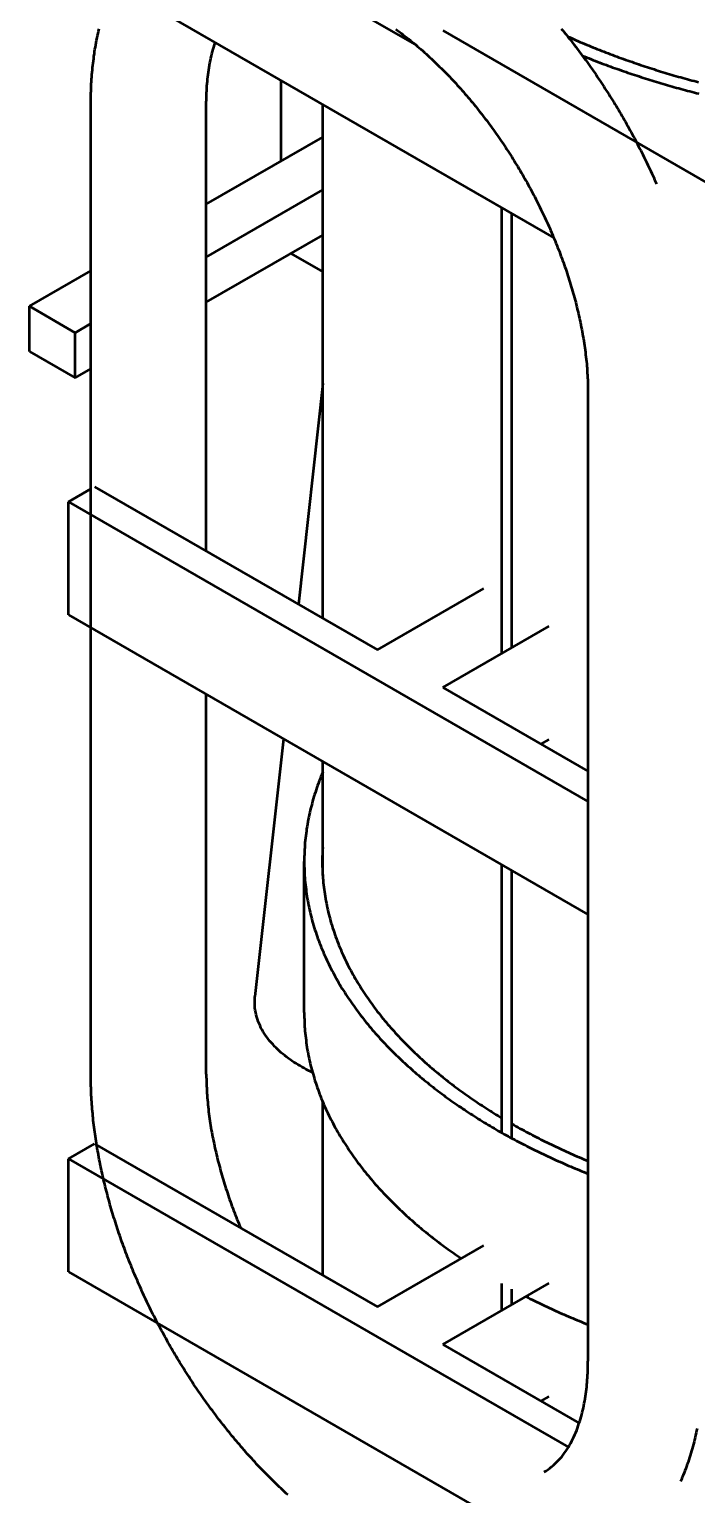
# Model space of a CAD drawing. Header units: millimetres. Extents: x 0 to 420, y 0 to 297.
# Drawn here: x 303.6 to 310.82, y 201.46 to 217.32 of the extents above; entities that cross this region are included whole.
import ezdxf

# ---------------------------------------------------------------- set-up
doc = ezdxf.new("R2010")
doc.units = ezdxf.units.MM
doc.layers.add('01-VISIBLE', color=7, linetype='CONTINUOUS', lineweight=50)

msp = doc.modelspace()

# ---------------------------------------------------------------- linework, layer by layer
at = {"layer": '01-VISIBLE'}
for p, q in [((304.027, 218.089), (309.276, 215.059)), ((306.758, 217.737), (307.793, 217.14)), ((308.076, 217.303), (311.136, 215.536)), ((306.326, 215.891), (306.326, 216.762)), ((304.268, 206.006), (304.268, 216.502)), ((305.518, 211.669), (305.518, 216.502)), ((306.777, 210.942), (306.777, 216.502)), ((305.518, 215.424), (306.777, 216.151)), ((305.518, 214.852), (306.777, 215.579)), ((308.714, 210.56), (308.714, 215.383)), ((308.82, 210.621), (308.82, 215.322)), ((305.518, 214.363), (306.777, 215.089)), ((306.432, 214.89), (306.777, 214.692)), ((303.604, 214.319), (304.268, 214.702)), ((303.604, 214.319), (304.099, 214.033)), ((303.604, 213.829), (303.604, 214.319)), ((304.099, 214.033), (304.268, 214.131)), ((304.099, 213.543), (304.099, 214.033)), ((303.604, 213.829), (304.099, 213.543)), ((304.099, 213.543), (304.268, 213.641)), ((306.777, 213.482), (306.513, 211.094)), ((309.645, 213.398), (309.645, 202.901)), ((304.027, 212.203), (304.268, 212.342)), ((304.31, 212.366), (307.369, 210.6)), ((304.027, 210.978), (304.027, 212.203)), ((304.027, 212.203), (309.645, 208.96)), ((307.369, 210.6), (308.518, 211.263)), ((304.027, 210.978), (309.645, 207.735)), ((308.076, 210.192), (309.225, 210.855)), ((308.076, 210.192), (309.645, 209.286)), ((305.518, 206.006), (305.518, 210.117)), ((306.352, 209.636), (306.044, 206.849)), ((309.137, 209.579), (309.225, 209.63)), ((306.777, 208.157), (306.777, 209.391)), ((306.577, 206.675), (306.577, 208.308)), ((308.714, 205.374), (308.714, 208.272)), ((308.82, 205.315), (308.82, 208.211)), ((306.777, 203.831), (306.777, 205.708)), ((304.027, 205.092), (304.31, 205.255)), ((304.31, 205.255), (307.369, 203.489)), ((304.027, 203.867), (304.027, 205.092)), ((304.027, 205.092), (309.434, 201.971)), ((307.369, 203.489), (308.518, 204.152)), ((304.027, 203.867), (310.853, 199.926)), ((308.076, 203.081), (309.225, 203.744)), ((308.714, 203.449), (308.714, 203.741)), ((308.82, 203.51), (308.82, 203.682)), ((308.076, 203.081), (309.55, 202.23)), ((309.137, 202.468), (309.225, 202.519))]:
    msp.add_line(p, q, dxfattribs=at)
for points in [[(304.268, 216.502), (304.268, 216.527), (304.268, 216.552), (304.269, 216.577), (304.269, 216.602), (304.27, 216.627), (304.271, 216.652), (304.272, 216.677), (304.273, 216.702), (304.274, 216.727), (304.276, 216.752), (304.277, 216.777), (304.279, 216.802), (304.281, 216.827), (304.283, 216.852), (304.286, 216.877), (304.288, 216.902), (304.291, 216.927), (304.294, 216.952), (304.297, 216.977), (304.3, 217.001), (304.303, 217.026), (304.307, 217.051), (304.31, 217.076), (304.314, 217.1), (304.318, 217.125), (304.323, 217.15), (304.327, 217.174), (304.332, 217.199), (304.336, 217.224), (304.341, 217.248), (304.347, 217.273), (304.352, 217.297), (304.358, 217.321)], [(307.566, 217.319), (307.586, 217.304), (307.606, 217.289), (307.626, 217.274), (307.646, 217.258), (307.666, 217.243), (307.686, 217.228), (307.705, 217.212), (307.725, 217.196), (307.744, 217.18), (307.763, 217.165), (307.783, 217.148), (307.802, 217.132), (307.821, 217.116), (307.839, 217.1), (307.858, 217.083), (307.877, 217.066), (307.896, 217.05), (307.914, 217.033), (307.932, 217.016), (307.951, 216.999), (307.969, 216.982), (307.987, 216.964), (308.005, 216.947), (308.023, 216.93), (308.041, 216.912), (308.059, 216.895), (308.076, 216.877), (308.094, 216.859), (308.111, 216.841), (308.129, 216.823), (308.146, 216.805), (308.163, 216.787), (308.181, 216.769), (308.198, 216.75), (308.215, 216.732), (308.231, 216.713), (308.248, 216.695), (308.265, 216.676), (308.281, 216.657), (308.298, 216.639), (308.314, 216.62), (308.331, 216.601), (308.347, 216.582), (308.363, 216.563), (308.379, 216.543), (308.395, 216.524), (308.411, 216.505), (308.427, 216.485), (308.442, 216.466), (308.458, 216.446), (308.473, 216.427), (308.489, 216.407), (308.504, 216.387), (308.52, 216.367), (308.535, 216.348), (308.55, 216.328), (308.565, 216.308), (308.58, 216.287), (308.595, 216.267), (308.609, 216.247), (308.624, 216.227), (308.638, 216.206), (308.653, 216.186), (308.667, 216.166), (308.682, 216.145), (308.696, 216.124), (308.71, 216.104), (308.724, 216.083), (308.738, 216.062), (308.752, 216.041), (308.765, 216.021), (308.779, 216), (308.793, 215.979), (308.806, 215.957), (308.82, 215.936), (308.833, 215.915), (308.846, 215.894), (308.859, 215.873), (308.872, 215.851), (308.885, 215.83), (308.898, 215.808), (308.911, 215.787), (308.924, 215.765), (308.936, 215.744), (308.949, 215.722), (308.961, 215.7), (308.973, 215.679), (308.986, 215.657), (308.998, 215.635), (309.01, 215.613), (309.022, 215.591), (309.034, 215.569), (309.045, 215.547), (309.057, 215.525), (309.069, 215.502), (309.08, 215.48), (309.091, 215.458), (309.103, 215.436), (309.114, 215.413), (309.125, 215.391), (309.136, 215.368), (309.147, 215.346), (309.158, 215.323), (309.169, 215.301), (309.179, 215.278), (309.19, 215.255), (309.2, 215.233), (309.21, 215.21), (309.221, 215.187), (309.231, 215.164), (309.241, 215.141), (309.251, 215.118), (309.261, 215.095), (309.27, 215.072), (309.28, 215.049), (309.289, 215.026), (309.299, 215.003), (309.308, 214.98), (309.317, 214.956), (309.327, 214.933), (309.336, 214.91), (309.344, 214.886), (309.353, 214.863), (309.362, 214.839), (309.37, 214.816), (309.379, 214.792), (309.387, 214.769), (309.396, 214.745), (309.404, 214.721), (309.412, 214.698), (309.42, 214.674), (309.427, 214.65), (309.435, 214.626), (309.443, 214.603), (309.45, 214.579), (309.457, 214.555), (309.465, 214.531), (309.472, 214.507), (309.479, 214.483), (309.486, 214.459), (309.492, 214.435), (309.499, 214.41), (309.505, 214.386), (309.512, 214.362), (309.518, 214.338), (309.524, 214.314), (309.53, 214.289), (309.536, 214.265), (309.542, 214.241), (309.547, 214.216), (309.553, 214.192), (309.558, 214.167), (309.563, 214.143), (309.568, 214.118), (309.573, 214.094), (309.578, 214.069), (309.582, 214.045), (309.587, 214.02), (309.591, 213.995), (309.595, 213.971), (309.599, 213.946), (309.603, 213.921), (309.607, 213.896), (309.61, 213.872), (309.614, 213.847), (309.617, 213.822), (309.62, 213.797), (309.623, 213.772), (309.626, 213.748), (309.628, 213.723), (309.631, 213.698), (309.633, 213.673), (309.635, 213.648), (309.637, 213.623), (309.638, 213.598), (309.64, 213.573), (309.641, 213.548), (309.642, 213.523), (309.643, 213.498), (309.644, 213.473), (309.644, 213.448), (309.645, 213.423), (309.645, 213.398)], [(309.356, 217.323), (309.372, 217.304), (309.388, 217.284), (309.404, 217.265), (309.419, 217.246), (309.435, 217.226), (309.451, 217.206), (309.466, 217.187), (309.481, 217.167), (309.497, 217.147), (309.512, 217.127), (309.527, 217.107), (309.542, 217.087), (309.557, 217.067), (309.572, 217.047), (309.587, 217.027), (309.602, 217.007), (309.617, 216.987), (309.632, 216.967), (309.646, 216.946), (309.661, 216.926), (309.675, 216.905), (309.689, 216.885), (309.704, 216.864), (309.718, 216.844), (309.732, 216.823), (309.746, 216.803), (309.76, 216.782), (309.774, 216.761), (309.788, 216.74), (309.802, 216.719), (309.816, 216.698), (309.829, 216.677), (309.843, 216.656), (309.856, 216.635), (309.87, 216.614), (309.883, 216.593), (309.897, 216.572), (309.91, 216.551), (309.923, 216.529), (309.936, 216.508), (309.949, 216.487), (309.962, 216.465), (309.975, 216.444), (309.987, 216.422), (310, 216.401), (310.013, 216.379), (310.025, 216.357), (310.038, 216.336), (310.05, 216.314), (310.062, 216.292), (310.075, 216.27), (310.087, 216.248), (310.099, 216.226), (310.111, 216.204), (310.123, 216.182), (310.135, 216.16), (310.147, 216.138), (310.158, 216.116), (310.17, 216.094), (310.181, 216.072), (310.193, 216.05), (310.204, 216.027), (310.216, 216.005), (310.227, 215.983), (310.238, 215.96), (310.249, 215.938), (310.26, 215.915), (310.271, 215.893), (310.282, 215.87), (310.293, 215.848), (310.303, 215.825), (310.314, 215.802), (310.324, 215.78), (310.335, 215.757), (310.345, 215.734), (310.356, 215.711), (310.366, 215.688), (310.376, 215.665), (310.386, 215.643)], [(305.518, 216.502), (305.518, 216.527), (305.519, 216.553), (305.519, 216.578), (305.52, 216.603), (305.521, 216.628), (305.522, 216.653), (305.524, 216.679), (305.525, 216.704), (305.527, 216.729), (305.53, 216.754), (305.532, 216.779), (305.535, 216.804), (305.538, 216.829), (305.541, 216.854), (305.545, 216.879), (305.549, 216.904), (305.553, 216.929), (305.557, 216.954), (305.562, 216.978), (305.567, 217.003), (305.573, 217.028), (305.579, 217.052), (305.585, 217.077), (305.591, 217.101), (305.598, 217.125), (305.605, 217.149), (305.613, 217.173)], [(309.424, 217.24), (309.447, 217.23), (309.47, 217.22), (309.492, 217.209), (309.515, 217.199), (309.538, 217.189), (309.561, 217.179), (309.584, 217.17), (309.607, 217.16), (309.631, 217.15), (309.654, 217.141), (309.677, 217.131), (309.7, 217.121), (309.723, 217.112), (309.746, 217.103), (309.77, 217.093), (309.793, 217.084), (309.816, 217.075), (309.84, 217.066), (309.863, 217.057), (309.886, 217.048), (309.91, 217.039), (309.933, 217.03), (309.957, 217.022), (309.98, 217.013), (310.004, 217.004), (310.027, 216.996), (310.051, 216.987), (310.075, 216.979), (310.098, 216.971), (310.122, 216.963), (310.146, 216.954), (310.169, 216.946), (310.193, 216.938), (310.217, 216.93), (310.241, 216.922), (310.264, 216.914), (310.288, 216.907), (310.312, 216.899), (310.336, 216.891), (310.36, 216.884), (310.384, 216.876), (310.407, 216.869), (310.431, 216.861), (310.455, 216.854), (310.479, 216.847), (310.503, 216.839), (310.527, 216.832), (310.551, 216.825), (310.575, 216.818), (310.599, 216.811), (310.623, 216.804), (310.648, 216.797), (310.672, 216.791), (310.696, 216.784), (310.72, 216.777), (310.744, 216.771), (310.768, 216.764), (310.793, 216.758), (310.817, 216.751), (310.841, 216.745)], [(309.585, 217.031), (309.608, 217.021), (309.631, 217.012), (309.654, 217.003), (309.678, 216.993), (309.701, 216.984), (309.724, 216.975), (309.748, 216.966), (309.771, 216.957), (309.794, 216.948), (309.818, 216.94), (309.841, 216.931), (309.865, 216.922), (309.888, 216.914), (309.912, 216.905), (309.935, 216.897), (309.959, 216.888), (309.982, 216.88), (310.006, 216.871), (310.029, 216.863), (310.053, 216.855), (310.077, 216.847), (310.1, 216.839), (310.124, 216.831), (310.148, 216.823), (310.172, 216.815), (310.195, 216.808), (310.219, 216.8), (310.243, 216.792), (310.267, 216.785), (310.291, 216.777), (310.315, 216.77), (310.338, 216.762), (310.362, 216.755), (310.386, 216.748), (310.41, 216.74), (310.434, 216.733), (310.458, 216.726), (310.482, 216.719), (310.506, 216.712), (310.53, 216.705), (310.554, 216.698), (310.578, 216.692), (310.602, 216.685), (310.627, 216.678), (310.651, 216.672), (310.675, 216.665), (310.699, 216.658), (310.723, 216.652), (310.747, 216.646), (310.772, 216.639), (310.796, 216.633), (310.82, 216.627), (310.844, 216.621)], [(306.777, 209.275), (306.767, 209.252), (306.757, 209.228), (306.748, 209.204), (306.739, 209.181), (306.73, 209.157), (306.721, 209.133), (306.713, 209.109), (306.705, 209.085), (306.697, 209.06), (306.689, 209.036), (306.682, 209.012), (306.674, 208.987), (306.667, 208.963), (306.661, 208.938), (306.654, 208.913), (306.648, 208.889), (306.642, 208.864), (306.636, 208.839), (306.631, 208.814), (306.626, 208.789), (306.621, 208.764), (306.616, 208.739), (306.611, 208.714), (306.607, 208.689), (306.603, 208.664), (306.6, 208.639), (306.596, 208.613), (306.593, 208.588), (306.59, 208.563), (306.588, 208.537), (306.585, 208.512), (306.583, 208.487), (306.582, 208.461), (306.58, 208.436), (306.579, 208.41), (306.578, 208.385), (306.577, 208.359), (306.577, 208.334), (306.577, 208.308)], [(306.777, 208.46), (306.775, 208.435), (306.774, 208.41), (306.773, 208.384), (306.772, 208.359), (306.772, 208.334), (306.772, 208.308)], [(306.577, 208.308), (306.577, 208.283), (306.577, 208.258), (306.578, 208.233), (306.579, 208.208), (306.58, 208.183), (306.581, 208.158), (306.583, 208.133), (306.585, 208.108), (306.587, 208.083), (306.59, 208.058), (306.593, 208.033), (306.596, 208.008), (306.599, 207.984), (306.602, 207.959), (306.606, 207.934), (306.61, 207.909), (306.615, 207.885), (306.619, 207.86), (306.624, 207.835), (306.629, 207.811), (306.634, 207.786), (306.64, 207.762), (306.646, 207.738), (306.652, 207.713), (306.658, 207.689), (306.664, 207.665), (306.671, 207.641), (306.678, 207.617), (306.685, 207.593), (306.693, 207.569), (306.701, 207.545), (306.709, 207.521), (306.717, 207.497), (306.725, 207.474), (306.734, 207.45), (306.742, 207.427), (306.751, 207.403), (306.761, 207.38), (306.77, 207.357), (306.78, 207.334), (306.79, 207.311), (306.8, 207.288), (306.81, 207.265), (306.821, 207.242), (306.831, 207.219), (306.842, 207.197), (306.853, 207.174), (306.864, 207.152), (306.876, 207.13), (306.888, 207.107), (306.899, 207.085), (306.911, 207.063), (306.924, 207.041), (306.936, 207.02), (306.948, 206.998), (306.961, 206.976), (306.974, 206.955), (306.987, 206.933), (307, 206.912), (307.014, 206.891), (307.027, 206.87), (307.041, 206.849), (307.055, 206.828), (307.069, 206.807), (307.083, 206.787), (307.097, 206.766), (307.112, 206.746), (307.126, 206.725), (307.141, 206.705), (307.156, 206.685), (307.171, 206.665), (307.186, 206.645), (307.202, 206.625), (307.217, 206.605), (307.233, 206.586), (307.248, 206.566), (307.264, 206.547), (307.28, 206.527), (307.296, 206.508), (307.313, 206.489), (307.329, 206.47), (307.345, 206.451), (307.362, 206.433), (307.379, 206.414), (307.396, 206.395), (307.413, 206.377), (307.43, 206.358), (307.447, 206.34), (307.464, 206.322), (307.481, 206.304), (307.499, 206.286), (307.516, 206.268), (307.534, 206.25), (307.552, 206.233), (307.57, 206.215), (307.588, 206.198), (307.606, 206.181), (307.624, 206.163), (307.642, 206.146), (307.661, 206.129), (307.679, 206.112), (307.698, 206.095), (307.717, 206.079), (307.735, 206.062), (307.754, 206.045), (307.773, 206.029), (307.792, 206.013), (307.811, 205.996), (307.83, 205.98), (307.849, 205.964), (307.869, 205.948), (307.888, 205.932), (307.908, 205.917), (307.927, 205.901), (307.947, 205.885), (307.967, 205.87), (307.986, 205.854), (308.006, 205.839), (308.026, 205.824), (308.046, 205.809), (308.066, 205.794), (308.086, 205.779), (308.106, 205.764), (308.127, 205.749), (308.147, 205.735), (308.167, 205.72), (308.188, 205.706), (308.208, 205.691), (308.229, 205.677), (308.25, 205.663), (308.27, 205.649), (308.291, 205.634), (308.312, 205.621), (308.333, 205.607), (308.354, 205.593), (308.375, 205.579), (308.396, 205.566), (308.417, 205.552), (308.438, 205.539), (308.459, 205.525), (308.48, 205.512), (308.502, 205.499), (308.523, 205.486), (308.545, 205.473), (308.566, 205.46), (308.588, 205.447), (308.609, 205.434), (308.631, 205.422), (308.652, 205.409), (308.674, 205.396), (308.696, 205.384), (308.718, 205.372), (308.74, 205.359), (308.761, 205.347), (308.783, 205.335), (308.805, 205.323), (308.827, 205.311), (308.849, 205.299), (308.872, 205.287), (308.894, 205.276), (308.916, 205.264), (308.938, 205.252), (308.96, 205.241), (308.983, 205.23), (309.005, 205.218), (309.027, 205.207), (309.05, 205.196), (309.072, 205.185), (309.095, 205.174), (309.117, 205.163), (309.14, 205.152), (309.163, 205.141), (309.185, 205.13), (309.208, 205.12), (309.231, 205.109), (309.253, 205.098), (309.276, 205.088), (309.299, 205.078), (309.322, 205.067), (309.345, 205.057), (309.368, 205.047), (309.39, 205.037), (309.413, 205.027), (309.436, 205.017), (309.459, 205.007), (309.483, 204.997), (309.506, 204.987), (309.529, 204.978), (309.552, 204.968), (309.575, 204.959), (309.598, 204.949), (309.622, 204.94), (309.645, 204.93)], [(306.772, 208.308), (306.772, 208.283), (306.772, 208.258), (306.773, 208.233), (306.774, 208.208), (306.775, 208.183), (306.777, 208.158), (306.778, 208.133), (306.78, 208.108), (306.783, 208.083), (306.785, 208.058), (306.788, 208.033), (306.791, 208.008), (306.795, 207.983), (306.798, 207.958), (306.802, 207.933), (306.806, 207.908), (306.811, 207.884), (306.816, 207.859), (306.82, 207.834), (306.826, 207.81), (306.831, 207.785), (306.837, 207.761), (306.843, 207.736), (306.849, 207.712), (306.856, 207.688), (306.862, 207.663), (306.869, 207.639), (306.877, 207.615), (306.884, 207.591), (306.892, 207.567), (306.9, 207.544), (306.908, 207.52), (306.916, 207.496), (306.925, 207.472), (306.934, 207.449), (306.943, 207.425), (306.952, 207.402), (306.962, 207.379), (306.971, 207.356), (306.981, 207.333), (306.991, 207.31), (307.002, 207.287), (307.012, 207.264), (307.023, 207.241), (307.034, 207.219), (307.045, 207.196), (307.057, 207.174), (307.068, 207.151), (307.08, 207.129), (307.092, 207.107), (307.104, 207.085), (307.116, 207.063), (307.129, 207.041), (307.142, 207.02), (307.154, 206.998), (307.167, 206.977), (307.181, 206.955), (307.194, 206.934), (307.208, 206.913), (307.221, 206.892), (307.235, 206.871), (307.249, 206.85), (307.263, 206.829), (307.278, 206.809), (307.292, 206.788), (307.307, 206.768), (307.322, 206.747), (307.337, 206.727), (307.352, 206.707), (307.367, 206.687), (307.383, 206.667), (307.398, 206.648), (307.414, 206.628), (307.43, 206.608), (307.445, 206.589), (307.462, 206.57), (307.478, 206.55), (307.494, 206.531), (307.511, 206.512), (307.527, 206.493), (307.544, 206.475), (307.561, 206.456), (307.578, 206.437), (307.595, 206.419), (307.612, 206.401), (307.629, 206.382), (307.646, 206.364), (307.664, 206.346), (307.682, 206.328), (307.699, 206.311), (307.717, 206.293), (307.735, 206.275), (307.753, 206.258), (307.771, 206.24), (307.789, 206.223), (307.808, 206.206), (307.826, 206.189), (307.845, 206.172), (307.863, 206.155), (307.882, 206.138), (307.901, 206.121), (307.92, 206.105), (307.939, 206.088), (307.958, 206.072), (307.977, 206.056), (307.996, 206.04), (308.015, 206.024), (308.035, 206.008), (308.054, 205.992), (308.074, 205.976), (308.094, 205.96), (308.113, 205.945), (308.133, 205.929), (308.153, 205.914), (308.173, 205.898), (308.193, 205.883), (308.213, 205.868), (308.233, 205.853), (308.253, 205.838), (308.274, 205.823), (308.294, 205.809), (308.314, 205.794), (308.335, 205.78), (308.356, 205.765), (308.376, 205.751), (308.397, 205.737), (308.418, 205.722), (308.438, 205.708), (308.459, 205.694), (308.48, 205.68), (308.501, 205.667), (308.522, 205.653), (308.543, 205.639), (308.565, 205.626), (308.586, 205.612), (308.607, 205.599), (308.628, 205.586), (308.65, 205.572), (308.671, 205.559), (308.693, 205.546), (308.714, 205.533)], [(306.666, 206.026), (306.644, 206.037), (306.621, 206.048), (306.599, 206.059), (306.577, 206.071), (306.555, 206.083), (306.533, 206.096), (306.512, 206.108), (306.49, 206.122), (306.469, 206.135), (306.448, 206.149), (306.428, 206.163), (306.407, 206.178), (306.387, 206.193), (306.368, 206.208), (306.348, 206.224), (306.329, 206.24), (306.31, 206.256), (306.292, 206.273), (306.274, 206.291), (306.256, 206.308), (306.239, 206.327), (306.222, 206.345), (306.206, 206.364), (306.19, 206.384), (306.175, 206.404), (306.161, 206.424), (306.147, 206.445), (306.134, 206.466), (306.121, 206.488), (306.109, 206.51), (306.099, 206.533), (306.088, 206.555), (306.079, 206.579), (306.071, 206.602), (306.063, 206.626), (306.057, 206.65), (306.052, 206.675), (306.047, 206.699), (306.044, 206.724), (306.042, 206.749), (306.041, 206.774), (306.041, 206.799), (306.042, 206.824), (306.044, 206.849)], [(306.577, 206.675), (306.577, 206.65), (306.577, 206.625), (306.578, 206.6), (306.579, 206.575), (306.58, 206.55), (306.581, 206.525), (306.583, 206.5), (306.585, 206.475), (306.587, 206.45), (306.59, 206.425), (306.593, 206.4), (306.596, 206.375), (306.599, 206.35), (306.603, 206.325), (306.606, 206.3), (306.61, 206.276), (306.615, 206.251), (306.619, 206.226), (306.624, 206.202), (306.629, 206.177), (306.635, 206.152), (306.64, 206.128), (306.646, 206.103), (306.652, 206.079), (306.658, 206.055), (306.665, 206.031), (306.672, 206.006), (306.679, 205.982), (306.686, 205.958), (306.693, 205.934), (306.701, 205.91), (306.709, 205.887), (306.717, 205.863), (306.726, 205.839), (306.734, 205.816), (306.743, 205.792), (306.752, 205.769), (306.761, 205.745), (306.771, 205.722), (306.781, 205.699), (306.79, 205.676), (306.801, 205.653), (306.811, 205.63), (306.821, 205.607), (306.832, 205.585), (306.843, 205.562), (306.854, 205.539), (306.865, 205.517), (306.877, 205.495), (306.889, 205.472), (306.9, 205.45), (306.913, 205.428), (306.925, 205.406), (306.937, 205.385), (306.95, 205.363), (306.962, 205.341), (306.975, 205.32), (306.989, 205.298), (307.002, 205.277), (307.015, 205.256), (307.029, 205.235), (307.043, 205.214), (307.056, 205.193), (307.071, 205.172), (307.085, 205.151), (307.099, 205.131), (307.114, 205.11), (307.128, 205.09), (307.143, 205.069), (307.158, 205.049), (307.173, 205.029), (307.188, 205.009), (307.204, 204.989), (307.219, 204.97), (307.235, 204.95), (307.251, 204.93), (307.267, 204.911), (307.283, 204.892), (307.299, 204.872), (307.315, 204.853), (307.331, 204.834), (307.348, 204.815), (307.365, 204.797), (307.381, 204.778), (307.398, 204.759), (307.415, 204.741), (307.432, 204.723), (307.45, 204.704), (307.467, 204.686), (307.484, 204.668), (307.502, 204.65), (307.52, 204.632), (307.537, 204.614), (307.555, 204.597), (307.573, 204.579), (307.591, 204.562), (307.609, 204.544), (307.627, 204.527), (307.646, 204.51), (307.664, 204.493), (307.683, 204.476), (307.701, 204.459), (307.72, 204.442), (307.739, 204.426), (307.758, 204.409), (307.777, 204.393), (307.796, 204.376), (307.815, 204.36), (307.834, 204.344), (307.853, 204.328), (307.873, 204.312), (307.892, 204.296), (307.912, 204.28), (307.931, 204.265), (307.951, 204.249), (307.971, 204.233), (307.991, 204.218), (308.011, 204.203), (308.03, 204.188), (308.051, 204.172), (308.071, 204.157), (308.091, 204.142), (308.111, 204.128), (308.131, 204.113), (308.152, 204.098), (308.172, 204.084), (308.193, 204.069), (308.213, 204.055), (308.234, 204.04), (308.255, 204.026), (308.275, 204.012)], [(306.4, 201.453), (306.381, 201.47), (306.363, 201.487), (306.345, 201.504), (306.327, 201.522), (306.309, 201.539), (306.29, 201.556), (306.273, 201.574), (306.255, 201.591), (306.237, 201.609), (306.219, 201.626), (306.201, 201.644), (306.184, 201.662), (306.166, 201.68), (306.149, 201.698), (306.131, 201.716), (306.114, 201.734), (306.097, 201.752), (306.08, 201.77), (306.062, 201.788), (306.045, 201.807), (306.028, 201.825), (306.012, 201.844), (305.995, 201.862), (305.978, 201.881), (305.961, 201.9), (305.945, 201.918), (305.928, 201.937), (305.912, 201.956), (305.895, 201.975), (305.879, 201.994), (305.863, 202.013), (305.847, 202.032), (305.831, 202.051), (305.815, 202.071), (305.799, 202.09), (305.783, 202.109), (305.767, 202.129), (305.751, 202.148), (305.736, 202.168), (305.72, 202.187), (305.704, 202.207), (305.689, 202.227), (305.674, 202.246), (305.658, 202.266), (305.643, 202.286), (305.628, 202.306), (305.613, 202.326), (305.598, 202.346), (305.583, 202.366), (305.568, 202.386), (305.553, 202.407), (305.539, 202.427), (305.524, 202.447), (305.509, 202.468), (305.495, 202.488), (305.48, 202.508), (305.466, 202.529), (305.452, 202.55), (305.438, 202.57), (305.423, 202.591), (305.409, 202.612), (305.395, 202.632), (305.381, 202.653), (305.368, 202.674), (305.354, 202.695), (305.34, 202.716), (305.327, 202.737), (305.313, 202.758), (305.3, 202.779), (305.286, 202.8), (305.273, 202.821), (305.26, 202.843), (305.246, 202.864), (305.233, 202.885), (305.22, 202.907), (305.207, 202.928), (305.194, 202.95), (305.182, 202.971), (305.169, 202.993), (305.156, 203.014), (305.144, 203.036), (305.131, 203.058), (305.119, 203.079), (305.106, 203.101), (305.094, 203.123), (305.082, 203.145), (305.07, 203.167), (305.058, 203.189), (305.046, 203.211), (305.034, 203.233), (305.022, 203.255), (305.01, 203.277), (304.998, 203.299), (304.987, 203.321), (304.975, 203.343), (304.964, 203.366), (304.953, 203.388), (304.941, 203.41), (304.93, 203.433), (304.919, 203.455), (304.908, 203.478), (304.897, 203.5), (304.886, 203.523), (304.875, 203.545), (304.865, 203.568), (304.854, 203.591), (304.843, 203.613), (304.833, 203.636), (304.822, 203.659), (304.812, 203.682), (304.802, 203.705), (304.792, 203.727), (304.782, 203.75), (304.772, 203.773), (304.762, 203.796), (304.752, 203.819), (304.742, 203.842), (304.732, 203.866), (304.723, 203.889), (304.713, 203.912), (304.704, 203.935), (304.695, 203.958), (304.685, 203.982), (304.676, 204.005), (304.667, 204.028), (304.658, 204.052), (304.649, 204.075), (304.641, 204.098), (304.632, 204.122), (304.623, 204.145), (304.615, 204.169), (304.606, 204.193), (304.598, 204.216), (304.59, 204.24), (304.581, 204.263), (304.573, 204.287), (304.565, 204.311), (304.557, 204.335), (304.549, 204.358), (304.542, 204.382), (304.534, 204.406), (304.527, 204.43), (304.519, 204.454), (304.512, 204.478), (304.505, 204.502), (304.497, 204.526), (304.49, 204.55), (304.483, 204.574), (304.476, 204.598), (304.47, 204.622), (304.463, 204.646), (304.456, 204.67), (304.45, 204.695), (304.444, 204.719), (304.437, 204.743), (304.431, 204.767), (304.425, 204.792), (304.419, 204.816), (304.413, 204.84), (304.407, 204.865), (304.402, 204.889), (304.396, 204.913), (304.391, 204.938), (304.385, 204.962), (304.38, 204.987), (304.375, 205.011), (304.37, 205.036), (304.365, 205.06), (304.36, 205.085), (304.356, 205.11), (304.351, 205.134), (304.347, 205.159), (304.342, 205.183), (304.338, 205.208), (304.334, 205.233), (304.33, 205.258), (304.326, 205.282), (304.322, 205.307), (304.318, 205.332), (304.315, 205.357), (304.312, 205.381), (304.308, 205.406), (304.305, 205.431), (304.302, 205.456), (304.299, 205.481), (304.296, 205.506), (304.294, 205.531), (304.291, 205.556), (304.289, 205.58), (304.286, 205.605), (304.284, 205.63), (304.282, 205.655), (304.28, 205.68), (304.279, 205.705), (304.277, 205.73), (304.275, 205.755), (304.274, 205.78), (304.273, 205.805), (304.272, 205.83), (304.271, 205.855), (304.27, 205.88), (304.269, 205.905), (304.269, 205.93), (304.268, 205.955), (304.268, 205.98), (304.268, 206.006)], [(305.518, 206.006), (305.518, 205.98), (305.519, 205.955), (305.519, 205.93), (305.52, 205.905), (305.521, 205.88), (305.522, 205.855), (305.523, 205.829), (305.525, 205.804), (305.526, 205.779), (305.528, 205.754), (305.53, 205.729), (305.533, 205.704), (305.535, 205.679), (305.538, 205.654), (305.54, 205.629), (305.543, 205.604), (305.546, 205.579), (305.55, 205.554), (305.553, 205.529), (305.557, 205.504), (305.56, 205.479), (305.564, 205.454), (305.568, 205.429), (305.572, 205.405), (305.577, 205.38), (305.581, 205.355), (305.586, 205.33), (305.591, 205.306), (305.596, 205.281), (305.601, 205.256), (305.606, 205.232), (305.611, 205.207), (305.617, 205.182), (305.623, 205.158), (305.628, 205.133), (305.634, 205.109), (305.64, 205.084), (305.646, 205.06), (305.653, 205.036), (305.659, 205.011), (305.666, 204.987), (305.672, 204.963), (305.679, 204.939), (305.686, 204.914), (305.693, 204.89), (305.7, 204.866), (305.708, 204.842), (305.715, 204.818), (305.723, 204.794), (305.73, 204.77), (305.738, 204.746), (305.746, 204.722), (305.754, 204.698), (305.762, 204.674), (305.77, 204.651), (305.778, 204.627), (305.787, 204.603), (305.795, 204.579), (305.804, 204.556), (305.813, 204.532), (305.822, 204.509), (305.831, 204.485), (305.84, 204.462), (305.849, 204.438), (305.858, 204.415), (305.868, 204.391), (305.877, 204.368), (305.887, 204.345)], [(308.82, 205.471), (308.842, 205.459), (308.865, 205.446), (308.887, 205.434), (308.909, 205.421), (308.932, 205.409), (308.954, 205.397), (308.976, 205.385), (308.999, 205.373), (309.021, 205.361), (309.044, 205.349), (309.067, 205.337), (309.089, 205.325), (309.112, 205.314), (309.135, 205.302), (309.158, 205.291), (309.18, 205.279), (309.203, 205.268), (309.226, 205.257), (309.249, 205.246), (309.272, 205.235), (309.295, 205.224), (309.318, 205.213), (309.341, 205.202), (309.364, 205.191), (309.388, 205.181), (309.411, 205.17), (309.434, 205.159), (309.457, 205.149), (309.481, 205.139), (309.504, 205.128), (309.527, 205.118), (309.551, 205.108), (309.574, 205.098), (309.598, 205.088), (309.621, 205.078), (309.645, 205.068)], [(308.976, 203.6), (308.998, 203.589), (309.021, 203.577), (309.044, 203.566), (309.066, 203.555), (309.089, 203.543), (309.112, 203.532), (309.135, 203.521), (309.158, 203.51), (309.18, 203.499), (309.203, 203.489), (309.226, 203.478), (309.249, 203.467), (309.272, 203.457), (309.295, 203.446), (309.318, 203.436), (309.341, 203.425), (309.365, 203.415), (309.388, 203.405), (309.411, 203.395), (309.434, 203.385), (309.458, 203.375), (309.481, 203.365), (309.504, 203.355), (309.528, 203.345), (309.551, 203.336), (309.574, 203.326), (309.598, 203.316), (309.621, 203.307), (309.645, 203.297)], [(309.17, 201.702), (309.192, 201.715), (309.213, 201.729), (309.233, 201.744), (309.254, 201.76), (309.273, 201.776), (309.292, 201.793), (309.31, 201.811), (309.328, 201.829), (309.345, 201.848), (309.361, 201.867), (309.377, 201.887), (309.392, 201.908), (309.406, 201.928), (309.42, 201.95), (309.434, 201.971), (309.447, 201.993), (309.459, 202.015), (309.471, 202.038), (309.482, 202.06), (309.493, 202.083), (309.503, 202.107), (309.513, 202.13), (309.523, 202.154), (309.532, 202.177), (309.54, 202.201), (309.548, 202.225), (309.556, 202.249), (309.564, 202.274), (309.571, 202.298), (309.577, 202.323), (309.583, 202.347), (309.589, 202.372), (309.595, 202.397), (309.6, 202.422), (309.605, 202.447), (309.61, 202.472), (309.614, 202.497), (309.618, 202.522), (309.621, 202.547), (309.625, 202.572), (309.628, 202.597), (309.631, 202.622), (309.633, 202.648), (309.635, 202.673), (309.637, 202.698), (309.639, 202.724), (309.641, 202.749), (309.642, 202.774), (309.643, 202.8), (309.644, 202.825), (309.644, 202.85), (309.645, 202.876), (309.645, 202.901)], [(310.825, 202.174), (310.82, 202.15), (310.815, 202.125), (310.809, 202.1), (310.804, 202.076), (310.798, 202.051), (310.792, 202.027), (310.785, 202.002), (310.779, 201.978), (310.772, 201.954), (310.765, 201.929), (310.758, 201.905), (310.751, 201.881), (310.743, 201.857), (310.735, 201.833), (310.727, 201.809), (310.719, 201.785), (310.711, 201.762), (310.702, 201.738), (310.693, 201.714), (310.684, 201.691), (310.675, 201.667), (310.665, 201.644), (310.655, 201.621), (310.645, 201.598)]]:
    msp.add_lwpolyline(points, dxfattribs=at)

doc.saveas('drawing.dxf')
